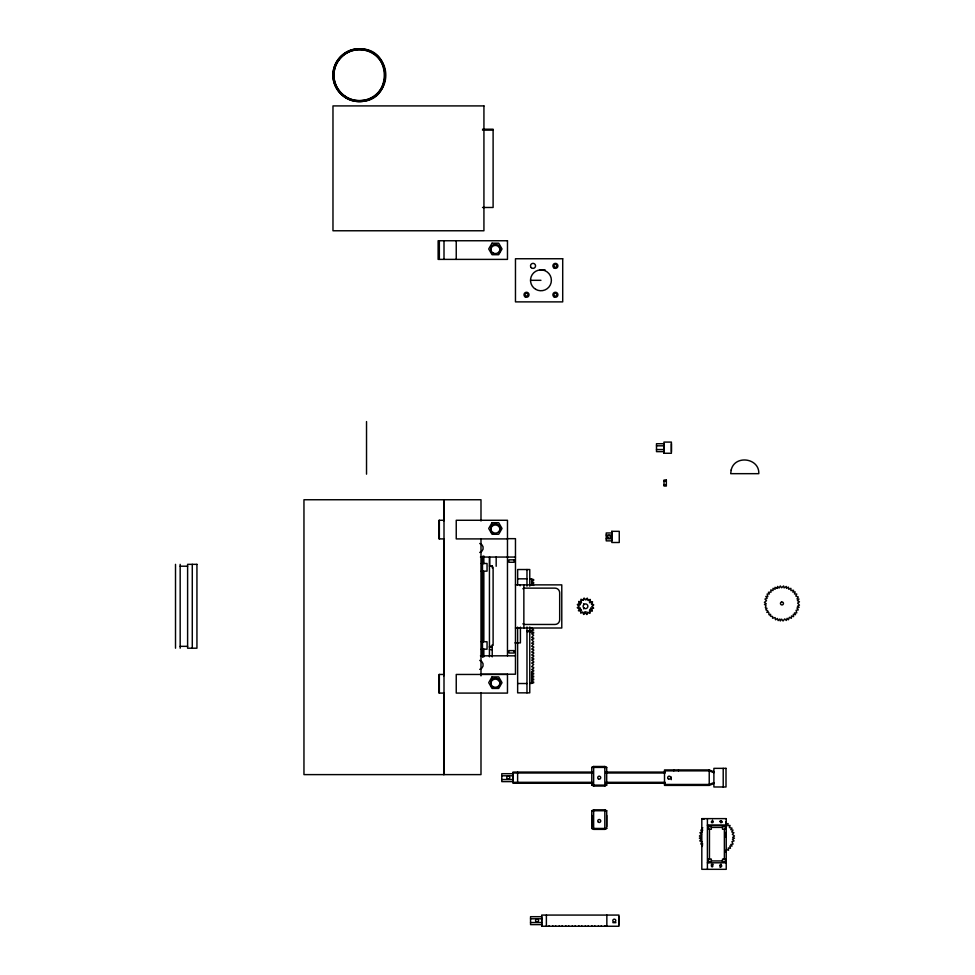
<?xml version="1.0" encoding="UTF-8"?>
<svg xmlns="http://www.w3.org/2000/svg" width="975" height="975" viewBox="0 0 975 975"><rect width="100%" height="100%" fill="white"/><g stroke="black" fill="none" stroke-linecap="round" stroke-linejoin="round"><path stroke-width="1.46" d="M592.154 783.254L512.96 783.254L512.96 772.078L592.154 772.078M541.722 926.25L541.722 915.074L618.967 915.074L618.967 926.25L541.722 926.25L541.722 916.695L530.546 916.695L530.546 924.617L541.722 924.617M591.776 826.581L591.776 815.405M606.694 826.581L606.694 815.405M611.812 531.326L611.812 542.502L619.259 542.502L619.259 531.326L611.812 531.326L611.812 540.869L606.218 540.869L606.218 532.959L611.812 532.959M663.938 453.265L663.938 442.089L671.397 442.089L671.397 453.265L663.938 453.265L663.938 443.722L656.492 443.722L656.492 451.644L663.938 451.644M711.36 821.657C710.982 823.57 714.188 822.705 712.92 821.243C710.092 820.56 712.993 823.912 712.518 820.133M583.818 604.61L583.659 603.72M702.524 845.045L702.171 846.495M725.303 826.471L725.303 829.262L722.512 829.262L722.512 826.471L725.303 826.471L726.229 825.533L707.594 825.533L708.533 826.471L708.533 829.262L711.323 829.262L711.323 826.471L708.533 826.471M707.594 862.802L708.533 861.876L708.533 859.085L711.323 859.085L711.323 861.876L708.533 861.876M725.851 852.211L726.399 849.578L728.544 850.249L728.24 847.945L730.458 848.274L729.8 846.032L732.042 846.02L730.75 844.496L733.042 844.07L731.932 841.62L734.065 840.901L732.457 839.207L734.455 838.171L732.639 837.415L734.455 835.989L732.359 834.307L733.931 832.699L731.737 831.919L733.042 830.091L730.75 829.664L732.042 828.141L729.41 827.592L730.092 825.447L727.777 825.752L728.106 823.534L725.875 824.192L725.851 821.949M591.776 767.41L593.641 766.484L604.829 766.484L606.694 767.41L606.694 785.119L604.829 786.045L593.641 786.045L591.776 785.119L591.776 767.41L606.694 767.41M591.776 810.737L593.641 809.811L604.829 809.811L606.694 810.737L606.694 828.445L604.829 829.372L593.641 829.372L591.776 828.445L591.776 810.737L606.694 810.737M713.895 782.596L709.227 784.461L664.511 784.461M713.895 771.798L709.227 769.933L664.511 769.933L664.511 785.399L709.227 785.399L713.895 783.534M531.631 581.088L533.654 580.357L533.654 579.577L529.766 578.833M531.631 584.025L533.654 583.282L533.654 582.502L531.631 581.77M526.975 630.849L533.654 630.106L531.631 627.924M531.631 674.749L533.654 674.005L533.654 673.225L531.631 672.494M531.631 677.674L533.654 676.943L533.654 676.15L531.631 675.419M531.631 680.599L533.654 679.868L533.654 679.075L531.631 678.344M529.766 683.524L533.654 682.793L533.654 682.013L531.631 681.269M702.756 843.911L700.793 844.07L701.902 841.62L699.77 840.901L701.366 839.207L699.38 838.171L701.232 837.403L699.441 836.026L701.476 834.307L699.904 832.699L702.098 831.919L700.793 830.091L702.756 830.249M539.589 269.978L545.183 269.965M482.528 129.212L493.106 129.212L493.106 207.48L482.528 207.48M482.528 130.138L493.106 130.138M530.522 280.312L540.954 280.312M656.492 445.819L663.938 445.819M656.492 449.548L663.938 449.548M664.012 480.955L666.339 480.955M664.012 485.099L666.339 485.099M444.003 520.272L439.067 520.272L439.067 538.907L444.003 538.907M606.218 535.056L611.812 535.056M507.475 538.663L515.47 538.663L515.47 674.213L480.443 674.213M507.475 538.907L456.239 538.907L456.239 520.272L507.475 520.272L507.475 655.822M606.218 538.773L611.812 538.773M480.443 557.054L515.47 557.054M481.211 563.489L487.049 563.489L487.049 571.155L481.211 571.155M489.438 566.061L492.229 566.061M180.168 566.207L187.614 566.207M517.652 578.833L526.975 578.833M515.47 584.866L561.783 584.866L561.783 628.01L515.47 628.01M526.975 631.52L533.654 632.251L533.654 633.043L531.631 633.774L533.654 635.176L531.631 637.37L533.654 638.101L533.654 638.893L531.631 639.624L533.654 641.818L531.631 643.22L533.654 643.963L531.631 646.157L533.654 646.888L533.654 647.668L531.631 649.082L533.654 649.813L533.654 650.593L531.631 652.007L533.654 652.738L533.654 653.53L531.631 654.932L533.654 655.663L533.654 656.455L531.631 657.857L533.654 658.588L533.654 659.38L531.631 660.112L533.654 661.525L533.654 662.305L531.631 663.037L533.654 664.45L531.631 666.644L533.654 667.375L533.654 668.155L531.631 669.569L533.654 670.3L533.654 671.08L531.631 671.824L531.631 683.524M481.211 641.745L487.049 641.745L487.049 649.192L481.211 649.192M514.946 642.878L520.406 642.878L520.406 627.108M180.168 646.34L187.614 646.34M489.438 646.388L492.229 646.388M489.438 647.254L492.229 647.254M489.438 649.63L492.229 649.63M480.443 655.822L515.47 655.822M444.003 674.456L439.067 674.456L439.067 693.091L444.003 693.091M507.475 674.456L456.239 674.456L456.239 693.091L507.475 693.091L507.475 674.213M517.652 683.524L526.975 683.524M664.511 770.859L709.227 770.859L713.895 772.724M605.841 772.078L665.169 772.078M512.96 773.004L592.154 773.004M605.841 773.004L665.169 773.004M501.772 775.795L512.96 775.795M501.772 779.525L512.96 779.525M512.96 782.316L592.154 782.316M605.841 782.316L665.169 782.316M605.841 783.254L665.169 783.254M591.776 785.119L606.694 785.119M701.817 819.11L704.157 819.11M707.411 825.167L726.229 825.167M711.323 827.397L722.512 827.397M591.776 828.445L606.694 828.445M711.323 860.937L722.512 860.937M725.303 861.876L722.512 861.876L722.512 859.085L725.303 859.085L725.303 861.876L726.229 862.802L707.411 862.802M530.546 918.791L541.722 918.791M530.546 922.521L541.722 922.521M612.909 922.667L615.932 922.667M702.792 827.775L701.781 828.141L702.524 829.116M533.654 585.427L531.631 584.695L531.631 578.833M722.073 822.266L721.402 820.767M583.818 607.973L583.659 608.863M724.376 829.262L724.376 859.085M723.206 768.349L723.206 786.983M709.459 829.262L709.459 859.085M709.227 769.933L709.227 785.399M707.411 818.634L707.411 869.322M678.49 769.933L678.49 770.859M673.822 769.933L673.822 770.859M671.397 443.722L671.397 451.644M671.263 777.002L671.263 779.659M618.967 916.561L618.967 924.763M606.852 915.074L606.852 926.25M604.829 766.484L604.829 786.045M604.829 809.811L604.829 829.372M593.641 766.484L593.641 786.045M593.641 809.811L593.641 829.372M546.378 915.074L546.378 926.25M531.631 630.849L531.631 631.52M529.766 586.158L529.766 569.522L517.652 569.522L517.652 584.903M529.766 626.986L529.766 692.847L517.652 692.847L517.615 627.108M526.975 569.522L526.975 586.158M526.975 626.986L526.975 692.847M523.855 584.866L523.855 628.01M520.126 584.866L520.126 585.792M517.615 772.078L517.615 783.254M496.178 556.969L496.178 566.28M493.106 567.133L493.106 645.401M492.229 565.89L492.229 567.864M492.229 644.816L492.229 656.87M489.657 556.969L489.657 566.28M489.438 557.127L489.438 656.784M483.844 555.994L483.844 563.611M483.844 571.606L483.844 641.087M483.844 649.082L483.844 656.784M482.966 556.335L482.966 563.587M482.966 570.753L482.966 573.824M482.966 638.869L482.966 641.94M482.966 649.118L482.966 656.943M482.918 571.411L482.918 641.136M482.503 556.408L482.503 572.544M482.503 640.148L482.503 656.943M482.04 557.054L482.04 655.822M480.992 521.003L480.992 499.748L303.956 499.748L303.956 774.613L480.992 774.613L480.992 692.603M480.992 539.224L480.992 675.907M456.239 240.752L456.239 259.387M444.003 240.752L444.003 259.387M444.003 499.748L444.003 774.613M443.722 499.748L443.722 521.003M443.722 539.224L443.722 675.907M443.722 692.603L443.722 774.613M439.347 240.752L439.347 259.387M439.347 520.272L439.347 538.907M439.347 674.456L439.347 693.091M439.067 240.752L439.067 259.387M366.527 421.566L366.527 474.167M192.282 564.342L192.282 648.204M180.168 564.342L180.168 648.204M175.512 564.342L175.512 648.204M590.899 607.742A5.594 5.594 0 0 1 590.338 609.095M589.924 609.704A5.594 5.594 0 0 1 589.448 610.253M586.219 611.837A5.594 5.594 0 0 1 584.768 611.837M581.539 610.253A5.594 5.594 0 0 1 581.063 609.704M580.649 609.095A5.594 5.594 0 0 1 580.088 607.742M580.088 604.853A5.594 5.594 0 0 1 580.649 603.501M581.063 602.891A5.594 5.594 0 0 1 581.539 602.343M589.448 602.343A5.594 5.594 0 0 1 589.924 602.891M549.083 926.25A1.865 1.865 0 0 1 549.144 925.763M552.74 925.763A1.865 1.865 0 0 1 552.813 926.25M601.258 926.25A1.865 1.865 0 0 1 601.319 925.763M604.927 925.763A1.865 1.865 0 0 1 604.987 926.25M594.738 926.25A1.865 1.865 0 0 1 594.799 925.763M598.406 925.763A1.865 1.865 0 0 1 598.467 926.25M588.217 926.25A1.865 1.865 0 0 1 588.278 925.763M591.874 925.763A1.865 1.865 0 0 1 591.947 926.25M581.697 926.25A1.865 1.865 0 0 1 581.758 925.763M585.353 925.763A1.865 1.865 0 0 1 585.427 926.25M575.177 926.25A1.865 1.865 0 0 1 575.238 925.763M578.833 925.763A1.865 1.865 0 0 1 578.894 926.25M555.604 926.25A1.865 1.865 0 0 1 555.665 925.763M559.272 925.763A1.865 1.865 0 0 1 559.333 926.25M562.124 926.25A1.865 1.865 0 0 1 562.185 925.763M565.793 925.763A1.865 1.865 0 0 1 565.853 926.25M568.644 926.25A1.865 1.865 0 0 1 568.717 925.763M572.313 925.763A1.865 1.865 0 0 1 572.374 926.25M725.912 832.443A9.323 9.323 0 0 1 725.912 837.269M711.323 864.447A1.865 1.865 0 0 1 711.774 864.264M712.737 864.264A1.865 1.865 0 0 1 713.188 864.447M720.257 867.384A1.865 1.865 0 0 1 719.964 866.994M719.964 865.13A1.865 1.865 0 0 1 721.098 864.264M719.964 821.34A1.865 1.865 0 0 1 720.647 820.658M490.705 529.608A4.656 4.656 0 0 1 496.653 525.123A4.656 4.656 0 0 1 499.322 532.07M494.008 534.056A4.656 4.656 0 0 1 492.899 533.557M491.339 531.936A4.656 4.656 0 0 1 490.827 530.656M491.339 686.108A4.656 4.656 0 0 1 492.412 680.172A4.656 4.656 0 0 1 498.444 680.282A4.656 4.656 0 0 1 499.322 686.254M491.339 252.403A4.656 4.656 0 0 1 492.741 246.224A4.656 4.656 0 0 1 499.005 247.163A4.656 4.656 0 0 1 498.542 253.476M479.737 660.392A4.656 4.656 0 0 1 479.737 669.386M479.737 543.477A4.656 4.656 0 0 1 479.737 552.484M497.701 679.246A4.656 4.656 0 0 1 499.407 685.608M497.701 687.314A4.656 4.656 0 0 1 493.033 687.314M491.339 685.608A4.656 4.656 0 0 1 493.033 679.246M522.868 588.754A4.656 4.656 0 0 1 525.196 588.132L555.007 588.132A4.656 4.656 0 0 1 559.674 592.788L559.674 619.808A4.656 4.656 0 0 1 555.007 624.463L525.196 624.463A4.656 4.656 0 0 1 522.868 623.842M777.416 588.388L774.967 587.328L775.125 589.327L773.017 588.327L773.004 590.57L770.762 589.912L771.091 592.13L768.41 592.264L769.458 593.97L767.118 594.031L767.825 596.627L765.826 596.468L767.142 598.297L764.936 599.077L766.508 600.673L764.412 602.355L766.265 603.781L764.485 604.5C768.458 605.621 762.755 607.876 767.008 608.315C763.254 611.179 770.348 609.399 766.825 612.385C771.213 611.057 766.703 616.456 770.628 614.311C769.214 618.601 773.833 614.226 772.529 618.211L775.125 617.577L775.491 619.795L777.416 618.479L778.135 620.6L779.829 619.003L780.293 620.953L781.621 619.137L783.047 620.99L784.729 618.893L786.338 620.478L787.118 618.272L788.409 619.795L789.372 617.285L791.383 618.284L791.444 615.956L793.577 616.627L793.272 614.311L795.503 614.652L794.454 612.934L796.782 612.873L796.075 610.289L798.293 609.911L796.977 607.986L799.11 607.279L797.428 606.255L799.451 605.122L797.635 603.123L799.451 601.794L797.392 600.673L798.976 599.077L796.977 598.918L798.293 596.992L795.783 596.042L796.782 594.031L794.454 593.97L795.125 591.825L792.809 592.13L793.577 590.277L790.908 590.57L790.896 588.327L788.787 589.327L788.409 587.108L786.496 588.437L786.338 586.438L784.083 587.913L783.62 585.963L781.621 587.767L780.293 585.963L779.171 588.01L777.575 586.438L777.416 588.388M333.962 73.6C332.877 86.568 343.224 99.084 356.168 100.449A19.768 15.283 0 0 0 362.822 100.413C391.56 98.134 391.365 51.943 362.615 49.883A19.768 15.283 0 0 0 355.972 49.908C344.224 51.297 334.486 61.791 333.962 73.6M333.036 73.442C331.853 86.873 342.53 99.889 355.948 101.351A19.366 14.137 0 0 0 362.846 101.351C392.633 99.109 392.633 51.224 362.846 48.982A19.366 14.137 0 0 0 355.948 48.982C343.773 50.359 333.621 61.193 333.036 73.442M580.661 612.763L581.941 612.836A1.804 1.804 0 0 0 582.282 612.507L582.684 611.91L583.379 612.958A1.804 1.804 0 0 0 583.379 613.433L583.623 614.457L584.72 613.702A1.804 1.804 0 0 0 584.903 613.263L585.049 612.556L586.085 613.263A1.804 1.804 0 0 0 586.28 613.702L586.889 614.555L587.608 613.433A1.804 1.804 0 0 0 587.608 612.958L587.486 612.251L588.705 612.507A1.804 1.804 0 0 0 589.046 612.836L589.948 613.385L590.18 612.081A1.804 1.804 0 0 0 589.997 611.642L589.607 611.033L590.838 610.801A1.804 1.804 0 0 0 591.277 610.984L592.325 611.142L592.032 609.85A1.804 1.804 0 0 0 591.703 609.509L591.106 609.095L592.154 608.412A1.804 1.804 0 0 0 592.629 608.412L593.653 608.168L592.898 607.072A1.804 1.804 0 0 0 592.459 606.889L591.752 606.742L592.459 605.707A1.804 1.804 0 0 0 592.898 605.512L593.751 604.902L592.629 604.183A1.804 1.804 0 0 0 592.154 604.183L591.447 604.305L591.703 603.086A1.804 1.804 0 0 0 592.032 602.745L592.581 601.843L591.277 601.612A1.804 1.804 0 0 0 590.838 601.794L590.228 602.184L589.997 600.953A1.804 1.804 0 0 0 590.18 600.515L590.338 599.467L589.046 599.759A1.804 1.804 0 0 0 588.705 600.088L588.303 600.685L587.608 599.637A1.804 1.804 0 0 0 587.608 599.162L587.364 598.138L586.28 598.894A1.804 1.804 0 0 0 586.085 599.332L585.938 600.039L584.903 599.332A1.804 1.804 0 0 0 584.72 598.894L584.098 598.041L583.379 599.162A1.804 1.804 0 0 0 583.379 599.637L583.513 600.344L582.282 600.088A1.804 1.804 0 0 0 581.941 599.759L581.039 599.211L580.808 600.515A1.804 1.804 0 0 0 580.99 600.953L581.38 601.551L580.149 601.794A1.804 1.804 0 0 0 579.711 601.612L578.675 601.453L578.955 602.745A1.804 1.804 0 0 0 579.284 603.086L579.881 603.488L578.943 604.183A1.804 1.804 0 0 0 578.358 604.183L577.334 604.427L578.09 605.512A1.804 1.804 0 0 0 578.528 605.707L579.235 605.853L578.528 606.889A1.804 1.804 0 0 0 578.09 607.072L577.237 607.693L578.358 608.412A1.804 1.804 0 0 0 578.833 608.412L579.54 608.278L579.284 609.509A1.804 1.804 0 0 0 578.955 609.85L578.407 610.74L579.711 610.984A1.804 1.804 0 0 0 580.149 610.801L580.759 610.411L580.99 611.642A1.804 1.804 0 0 0 580.808 612.081L580.661 612.763M731.177 470.035L730.702 473.667L758.806 473.667C759.513 457.848 734.589 454.569 731.177 470.035M711.36 865.824C712.493 869.383 714.127 863.314 711.36 865.824M720.208 821.657C721.354 825.216 722.975 819.146 720.208 821.657M720.208 865.824C721.354 869.383 722.975 863.314 720.208 865.824M492.034 243.189L488.707 248.954L492.034 254.719L498.7 254.719L502.028 248.954L498.7 243.189L492.034 243.189M492.034 522.71L488.707 528.487L492.034 534.251L498.7 534.251L502.028 528.487L498.7 522.71L492.034 522.71M492.034 676.894L488.707 682.658L492.034 688.435L498.7 688.435L502.028 682.658L498.7 676.894L492.034 676.894M781.572 602.014L781.207 602.16A1.487 1.487 0 0 0 781.097 604.671A1.487 1.487 0 0 0 783.425 603.708A1.487 1.487 0 0 0 781.572 602.014M483.929 105.909L332.975 105.909L332.975 230.77L483.929 230.77L483.929 105.909M507.475 240.752L438.128 240.752L438.128 259.387L507.475 259.387L507.475 240.752M562.709 258.753L515.47 258.753L515.47 301.884L562.709 301.884L562.709 258.753M666.339 480.029L664.012 480.029L664.012 486.038L666.339 486.038L666.339 480.029M514.057 559.845L508.913 559.845L508.913 562.27L514.057 562.27L514.057 559.845M196.938 564.342L187.614 564.342L187.614 648.204L196.938 648.204L196.938 564.342M514.057 650.605L508.913 650.605L508.913 653.018L514.057 653.018L514.057 650.605M726.009 768.349L713.895 768.349L713.895 786.983L726.009 786.983L726.009 768.349M512.96 773.699L501.772 773.699L501.772 781.621L512.96 781.621L512.96 773.699M726.229 818.634L701.817 818.634L701.817 869.322L726.229 869.322L726.229 818.634M584.305 608.351A2.377 2.377 0 0 0 587.876 606.292A2.377 2.377 0 0 0 584.305 604.244A2.377 2.377 0 0 0 584.305 608.351M535.738 289.356A10.433 10.433 0 0 0 551.387 280.312A10.433 10.433 0 0 0 535.738 271.282A10.433 10.433 0 0 0 535.738 289.356M554.653 296.047A1.487 1.487 0 0 0 556.883 294.767A1.487 1.487 0 0 0 554.653 293.475A1.487 1.487 0 0 0 554.653 296.047M525.769 296.047A1.487 1.487 0 0 0 527.999 294.767A1.487 1.487 0 0 0 525.769 293.475A1.487 1.487 0 0 0 525.769 296.047M554.653 267.162A1.487 1.487 0 0 0 556.883 265.87A1.487 1.487 0 0 0 554.653 264.591A1.487 1.487 0 0 0 554.653 267.162M531.253 267.65A2.511 2.511 0 0 0 535.458 266.528A2.511 2.511 0 0 0 532.387 263.445A2.511 2.511 0 0 0 531.253 267.65M554.141 268.052A2.511 2.511 0 0 0 557.907 265.87A2.511 2.511 0 0 0 554.141 263.701A2.511 2.511 0 0 0 554.141 268.052M554.141 296.936A2.511 2.511 0 0 0 557.907 294.767A2.511 2.511 0 0 0 554.141 292.585A2.511 2.511 0 0 0 554.141 296.936M525.257 296.936A2.511 2.511 0 0 0 529.023 294.767A2.511 2.511 0 0 0 525.257 292.585A2.511 2.511 0 0 0 525.257 296.936M507.548 778.952A1.487 1.487 0 0 0 509.791 777.66A1.487 1.487 0 0 0 507.548 776.368A1.487 1.487 0 0 0 507.548 778.952M536.323 921.948A1.487 1.487 0 0 0 538.553 920.656A1.487 1.487 0 0 0 536.323 919.364A1.487 1.487 0 0 0 536.323 921.948M613.555 921.948A1.487 1.487 0 0 0 615.798 920.656A1.487 1.487 0 0 0 613.555 919.364A1.487 1.487 0 0 0 613.555 921.948M493.033 532.521A4.656 4.656 0 0 0 500.029 528.487A4.656 4.656 0 0 0 493.033 524.452A4.656 4.656 0 0 0 493.033 532.521M493.033 686.693A4.656 4.656 0 0 0 500.029 682.658A4.656 4.656 0 0 0 493.033 678.624A4.656 4.656 0 0 0 493.033 686.693M493.033 252.988A4.656 4.656 0 0 0 500.029 248.954A4.656 4.656 0 0 0 493.033 244.92A4.656 4.656 0 0 0 493.033 252.988M598.492 822.278A1.487 1.487 0 0 0 600.722 820.987A1.487 1.487 0 0 0 598.492 819.695A1.487 1.487 0 0 0 598.492 822.278M346.186 98.036A26.41 26.41 0 0 0 385.808 75.16A26.41 26.41 0 0 0 346.186 52.284A26.41 26.41 0 0 0 346.186 98.036M345.321 96.415A25.484 25.484 0 0 0 384.832 76.733A25.484 25.484 0 0 0 348.026 52.358A25.484 25.484 0 0 0 345.321 96.415M598.492 778.952A1.487 1.487 0 0 0 600.722 777.66A1.487 1.487 0 0 0 598.492 776.368A1.487 1.487 0 0 0 598.492 778.952M668.423 778.952A1.487 1.487 0 0 0 670.654 777.66A1.487 1.487 0 0 0 668.423 776.368A1.487 1.487 0 0 0 668.423 778.952M608.266 538.2A1.487 1.487 0 0 0 610.496 536.908A1.487 1.487 0 0 0 608.266 535.628A1.487 1.487 0 0 0 608.266 538.2"/></g></svg>
